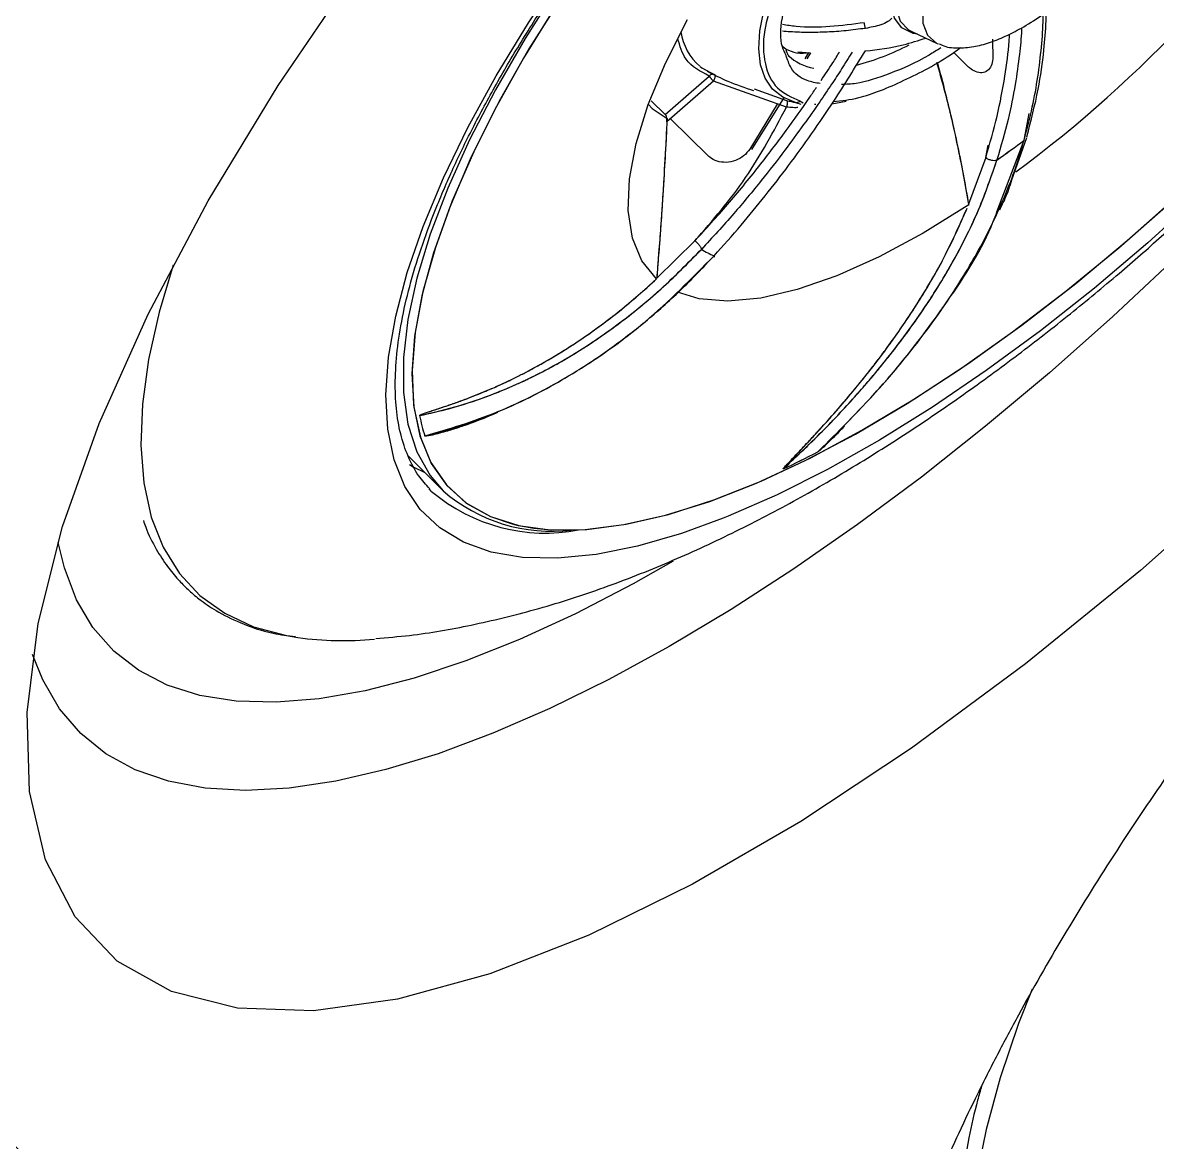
# Model space of a CAD drawing. Header units: inches. Extents: x 2 to 86, y -22 to 129.
# Drawn here: x 15.339 to 17.975, y 66.88 to 69.48 of the extents above; entities that cross this region are included whole.
import ezdxf

# ---------------------------------------------------------------- set-up
doc = ezdxf.new("R2010")
doc.units = ezdxf.units.IN
doc.header["$MEASUREMENT"] = 0
doc.layers.add('1', color=4, linetype='Continuous')
doc.layers.add('BDIM_CYAN', color=4, linetype='Continuous')

# ---------------------------------------------------------------- blocks, each defined once
blk = doc.blocks.new('2020 HS PILLOW')
at = {"layer": '1', "color": 2}
for points, knots in [([(5.8034, -0.0127), (5.5758, -0.0117), (5.1207, -0.0097), (4.4379, -0.0073), (3.7551, -0.0052), (3.0724, -0.0034), (2.3896, -0.0021), (1.7069, -0.001), (1.0241, -0.0003), (0.3414, 0), (-0.3414, 0), (-1.0241, -0.0003), (-1.7069, -0.001), (-2.3896, -0.0021), (-3.0724, -0.0034), (-3.7551, -0.0052), (-4.4379, -0.0073), (-5.1207, -0.0097), (-5.5758, -0.0117), (-5.8034, -0.0127)], [0, 0, 0, 0, 0.058824, 0.117648, 0.176472, 0.235295, 0.294119, 0.352942, 0.411765, 0.470588, 0.529412, 0.588235, 0.647058, 0.705881, 0.764705, 0.823528, 0.882352, 0.941176, 1, 1, 1, 1]), ([(5.8027, -0.0093), (4.0523, -0.005), (0.1838, 0.0045), (-3.6846, -0.0044), (-5.8027, -0.0093)], [0, 0, 0, 0, 0.452479, 1, 1, 1, 1]), ([(-5.1105, -0.9929), (-5.0125, -0.992), (-4.8162, -0.9901), (-4.5213, -0.9874), (-4.2256, -0.9849), (-3.929, -0.9826), (-3.6317, -0.9804), (-3.3335, -0.9784), (-3.0345, -0.9766), (-2.7347, -0.9749), (-2.4341, -0.9734), (-2.1327, -0.9721), (-1.8304, -0.9709), (-1.5274, -0.9699), (-1.2235, -0.9691), (-0.9188, -0.9685), (-0.6132, -0.968), (-0.3069, -0.9677), (0.0908, -0.9676), (0.5785, -0.9679), (1.1551, -0.9689), (1.7288, -0.9705), (2.2996, -0.9727), (2.8674, -0.9755), (3.4323, -0.979), (3.9943, -0.983), (4.5534, -0.9876), (4.9251, -0.9912), (5.1105, -0.9929)], [0, 0, 0, 0, 0.028776, 0.057631, 0.086566, 0.11558, 0.144673, 0.173846, 0.203098, 0.232429, 0.26184, 0.291331, 0.320902, 0.350552, 0.380282, 0.410091, 0.439981, 0.46995, 0.5, 0.556693, 0.613101, 0.669223, 0.725062, 0.780616, 0.835887, 0.890874, 0.945579, 1, 1, 1, 1])]:
    blk.add_open_spline(points, degree=3, knots=knots, dxfattribs=at)
blk = doc.blocks.new('2020 RHYTHM')
at = {"layer": 'BDIM_CYAN', "color": 3}
for p, q in [((15.0312, 68.4744), (15.0907, 68.4471)), ((15.2193, 68.4567), (15.2198, 68.4109)), ((14.767, 68.4277), (14.796, 68.4251)), ((14.7916, 68.4255), (14.783, 68.4114)), ((14.796, 68.4251), (14.7879, 68.4114)), ((15.0907, 68.4471), (15.0933, 68.446)), ((15.1616, 68.3937), (15.129, 68.426)), ((14.4589, 68.2819), (14.561, 68.3712)), ((14.5707, 68.3593), (14.4626, 68.2648)), ((14.7404, 68.2991), (14.5707, 68.3593)), ((14.7351, 68.3218), (14.6588, 68.2003)), ((14.6656, 68.3414), (14.7408, 68.3145)), ((14.4261, 68.3136), (14.4589, 68.2819)), ((14.7189, 68.306), (14.6555, 68.2016)), ((14.7615, 68.3097), (14.7741, 68.3056)), ((14.7717, 68.3136), (14.7794, 68.3092)), ((14.8054, 68.3061), (14.8088, 68.3057)), ((14.5583, 68.1861), (14.4711, 68.272)), ((15.2925, 68.2222), (15.3042, 68.284)), ((15.2294, 68.0556), (15.2925, 68.2222)), ((15.2638, 68.1298), (15.2989, 68.2285)), ((15.2033, 68.1818), (15.2092, 68.2107)), ((15.2033, 68.1818), (15.1634, 68.0733)), ((15.2033, 68.1818), (15.1634, 68.0733)), ((15.1634, 68.0733), (15.1637, 68.0718)), ((15.1634, 68.0733), (15.1637, 68.0718)), ((14.5275, 67.9884), (14.4389, 67.9016)), ((14.5275, 67.9884), (14.4389, 67.9016)), ((14.5724, 67.9539), (14.5721, 67.951)), ((13.8612, 67.4889), (13.9425, 67.4079)), ((13.8612, 67.4889), (13.9425, 67.4079)), ((13.9161, 67.4064), (13.91, 67.4127))]:
    blk.add_line(p, q, dxfattribs=at)
at = {"layer": 'BDIM_CYAN', "color": 3, "flags": 128}
for points in [[(15.8264, 67.4565), (15.5624, 67.2228), (15.2958, 67.006), (15.031, 66.8103), (14.7735, 66.6398), (14.5221, 66.4939), (14.2815, 66.3756), (14.0516, 66.2861), (13.8369, 66.2273), (13.6416, 66.2003), (13.4647, 66.2062), (13.3118, 66.2449), (13.1858, 66.3155), (13.0878, 66.4181), (13.0194, 66.5505), (12.9821, 66.7098), (12.9767, 66.8933), (13.0023, 67.0998), (13.0585, 67.3253), (13.1437, 67.5644), (13.2573, 67.818), (13.3972, 68.0816), (13.5599, 68.3493), (13.7454, 68.6224)], [(15.6439, 67.9486), (15.4984, 67.8126), (15.3511, 67.6821), (15.2026, 67.5577), (15.0538, 67.4399), (14.9051, 67.3294), (14.7575, 67.2266), (14.6116, 67.132), (14.468, 67.0462), (14.3275, 66.9694), (14.1908, 66.9022), (14.0584, 66.8447), (13.9311, 66.7973), (13.8094, 66.7602), (13.6938, 66.7335), (13.5851, 66.7175), (13.4836, 66.7121), (13.3899, 66.7174), (13.3044, 66.7334), (13.2274, 66.76), (13.1595, 66.797), (13.1009, 66.8443), (13.0518, 66.9018), (13.0126, 66.969), (12.9889, 67.028)], [(14.5935, 67.344), (14.4967, 67.3089), (14.3941, 67.2794), (14.2979, 67.2602), (14.2088, 67.2514), (14.1274, 67.2533), (14.0543, 67.2656), (13.99, 67.2885), (13.9349, 67.3216), (13.8895, 67.3647), (13.8541, 67.4176), (13.8289, 67.4799), (13.814, 67.5512), (13.8097, 67.6308), (13.8158, 67.7184), (13.8325, 67.8133), (13.8595, 67.9147), (13.8966, 68.0221), (13.9437, 68.1345), (14.0004, 68.2514), (14.0662, 68.3718), (14.1408, 68.4948), (14.2236, 68.6197)], [(14.2102, 68.5801), (14.133, 68.4586), (14.0642, 68.3394), (14.0043, 68.2233), (13.9536, 68.1111), (13.9127, 68.0036), (13.8817, 67.9017), (13.8609, 67.8059), (13.8505, 67.7171), (13.8505, 67.6359), (13.8609, 67.5628), (13.8816, 67.4984), (13.9126, 67.4432), (13.9425, 67.4078)], [(14.1032, 67.3308), (14.1174, 67.3274), (14.1911, 67.3173), (14.273, 67.3179), (14.3626, 67.3292), (14.4592, 67.351), (14.562, 67.3832), (14.6704, 67.4257), (14.7835, 67.4779), (14.9004, 67.5397), (15.0204, 67.6104), (15.1425, 67.6897), (15.2658, 67.7769), (15.3895, 67.8713), (15.5125, 67.9723), (15.634, 68.079), (15.7531, 68.1909), (15.8688, 68.3069), (15.9805, 68.4262), (16.0871, 68.548)], [(14.4763, 68.9052), (14.3786, 68.7815), (14.2878, 68.6575), (14.2045, 68.5343), (14.1294, 68.4127), (14.063, 68.2937), (14.0058, 68.1781), (13.9583, 68.0668), (13.9207, 67.9607), (13.8935, 67.8604), (13.8766, 67.7667), (13.8704, 67.6804), (13.8748, 67.6021), (13.8898, 67.5323), (13.9153, 67.4716), (13.9512, 67.4204), (13.997, 67.3791), (14.0526, 67.348), (14.1032, 67.3308)], [(14.3876, 68.8261), (14.2953, 68.7029), (14.2102, 68.5801), (14.133, 68.4586), (14.0642, 68.3394), (14.0043, 68.2233), (13.9536, 68.1111), (13.9127, 68.0036), (13.8817, 67.9017), (13.8609, 67.8059), (13.8505, 67.7171), (13.8505, 67.6359), (13.8609, 67.5628), (13.8816, 67.4985), (13.9126, 67.4432), (13.9425, 67.4079)], [(14.3994, 68.8085), (14.3058, 68.6828), (14.2198, 68.5577), (14.142, 68.434), (14.0732, 68.3129), (14.0137, 68.1951), (13.9641, 68.0816), (13.9247, 67.9732), (13.8959, 67.8708), (13.8778, 67.7752), (13.8705, 67.687), (13.8742, 67.607), (13.8888, 67.5357), (13.9142, 67.4737), (13.9502, 67.4215), (13.9965, 67.3795), (14.0528, 67.3479), (14.1187, 67.3271), (14.1538, 67.3209)], [(15.0444, 68.4684), (15.0346, 68.4702), (15.008, 68.4831), (14.991, 68.5058), (14.9842, 68.5377), (14.9878, 68.5777), (15.0017, 68.6244), (15.0254, 68.6762), (15.0581, 68.7313), (15.0988, 68.7879)], [(15.1053, 68.7798), (15.0646, 68.7225), (15.0322, 68.6669), (15.0093, 68.6149), (14.9968, 68.5686), (14.9951, 68.5295), (15.0042, 68.499), (15.0239, 68.4783), (15.0312, 68.4744)], [(15.1606, 68.735), (15.1211, 68.6793), (15.0901, 68.6254), (15.0686, 68.5753), (15.0576, 68.5309), (15.0574, 68.494), (15.0681, 68.466), (15.0892, 68.4479), (15.0907, 68.4471)], [(14.1538, 67.3209), (14.1936, 67.3172), (14.2769, 67.3182), (14.3681, 67.3302), (14.4665, 67.353), (14.5713, 67.3865), (14.6816, 67.4305), (14.7967, 67.4846), (14.9157, 67.5483), (15.0377, 67.6213), (15.1618, 67.7028), (15.2869, 67.7925), (15.4122, 67.8894), (15.5367, 67.993), (15.6595, 68.1024), (15.7796, 68.2168), (15.896, 68.3352), (16.008, 68.4569), (16.1147, 68.5809), (16.2152, 68.7063)], [(16.2573, 68.7018), (16.1567, 68.5762), (16.0501, 68.4518), (15.9384, 68.3296), (15.8222, 68.2104), (15.7025, 68.0949), (15.58, 67.9841), (15.4556, 67.8788), (15.3301, 67.7795), (15.2046, 67.6871), (15.0797, 67.6022), (14.9565, 67.5254), (14.8358, 67.4572), (14.7184, 67.3982), (14.6051, 67.3486), (14.5935, 67.344)], [(14.7615, 68.3097), (14.7317, 68.3221), (14.708, 68.341), (14.6907, 68.3661), (14.6799, 68.3973), (14.6758, 68.4341), (14.6785, 68.476), (14.6878, 68.5225), (14.6924, 68.539)], [(14.4388, 67.9002), (14.4045, 67.9419), (14.3823, 67.995), (14.3727, 68.0588), (14.3757, 68.1324), (14.3913, 68.2147), (14.4193, 68.3047), (14.4593, 68.4012), (14.5107, 68.5027)], [(14.4388, 67.9002), (14.4045, 67.9419), (14.3823, 67.995), (14.3727, 68.0588), (14.3757, 68.1324), (14.3913, 68.2147), (14.4193, 68.3047), (14.4593, 68.4012), (14.5107, 68.5027)], [(14.5395, 68.3937), (14.5439, 68.3903), (14.574, 68.3741)], [(14.4195, 68.3052), (14.4286, 68.2959), (14.463, 68.2725)], [(14.8791, 68.3122), (14.8542, 68.3074), (14.8457, 68.3062)], [(15.1637, 68.0718), (15.0579, 68.0061), (14.9553, 67.951), (14.8574, 67.9071), (14.7654, 67.8751), (14.6807, 67.8555), (14.6045, 67.8484), (14.5376, 67.854), (14.4873, 67.8695)], [(15.1637, 68.0718), (15.0579, 68.0061), (14.9553, 67.951), (14.8574, 67.9071), (14.7654, 67.8751), (14.6807, 67.8555), (14.6045, 67.8484), (14.5376, 67.854), (14.4873, 67.8695)], [(13.3158, 67.9319), (13.2832, 67.8226), (13.2586, 67.7125), (13.2443, 67.6094), (13.2406, 67.5138), (13.2474, 67.4261), (13.2646, 67.3469), (13.2922, 67.2767), (13.33, 67.2158), (13.3779, 67.1646), (13.4354, 67.1233), (13.5024, 67.0922), (13.5785, 67.0715), (13.6054, 67.0669)], [(13.8647, 67.4687), (13.8728, 67.4639), (13.9001, 67.4501)], [(14.4773, 67.2443), (14.3841, 67.1917), (14.2502, 67.1223), (14.1203, 67.0625), (13.9952, 67.0126), (13.8755, 66.9729), (13.7617, 66.9436), (13.6545, 66.9249), (13.5545, 66.9168), (13.4621, 66.9194), (13.3777, 66.9327), (13.3019, 66.9566), (13.2351, 66.991), (13.1774, 67.0357), (13.1293, 67.0904), (13.0911, 67.155), (13.0628, 67.229), (13.0487, 67.2877)], [(15.311, 66.2501), (15.2797, 66.1704), (15.2368, 66.0448), (15.2039, 65.9247), (15.1814, 65.8106), (15.1694, 65.7034), (15.1678, 65.6036), (15.1768, 65.5116), (15.1962, 65.4282), (15.2259, 65.3536), (15.2659, 65.2884), (15.3158, 65.2329), (15.3754, 65.1874), (15.4444, 65.1522), (15.4837, 65.138)]]:
    blk.add_lwpolyline(points, dxfattribs=at)
at = {"layer": 'BDIM_CYAN', "color": 3}
for centre, radius, start, end in [((13.4571, 70.5959), 3.0476, 306.5735, 327.1623), ((14.6231, 68.4922), 0.1292, 188.1551, 229.655), ((14.7388, 69.0036), 0.629, 285.1019, 297.1372), ((14.8207, 68.4976), 0.1093, 225.8681, 261.0941), ((14.7634, 68.3203), 0.0107, 259.7133, 321.0924), ((13.8597, 70.1211), 2.3788, 305.1531, 307.0371), ((13.8596, 70.1213), 2.379, 305.1532, 307.037), ((14.637, 68.1204), 0.1786, 238.2007, 248.7928), ((14.2752, 67.6555), 0.3938, 190.6595, 197.7696), ((14.2752, 67.6555), 0.3938, 190.6602, 197.7696), ((13.7346, 69.6095), 2.371, 294.9092, 297.058), ((13.7346, 69.6094), 2.3709, 294.9089, 297.0568), ((14.1799, 67.7175), 0.4079, 229.7063, 280.9546), ((14.1953, 67.7002), 0.3865, 229.1512, 276.7806), ((14.1953, 67.7002), 0.3865, 229.1574, 276.78), ((13.7098, 67.8526), 0.7926, 262.4336, 275.2952)]:
    blk.add_arc(centre, radius, start, end, dxfattribs=at)
for points, knots in [([(13.9116, 67.4128), (13.9028, 67.4222), (13.8828, 67.4439), (13.8606, 67.4866), (13.843, 67.5387), (13.8331, 67.5973), (13.8304, 67.6621), (13.835, 67.7331), (13.8471, 67.81), (13.8668, 67.8925), (13.894, 67.9802), (13.9288, 68.0725), (13.9709, 68.1689), (14.0202, 68.2688), (14.0764, 68.3714), (14.1391, 68.4762), (14.2078, 68.5822), (14.2818, 68.6885), (14.3602, 68.7938), (14.4409, 68.8961), (14.52, 68.9908), (14.5914, 69.0724), (14.6587, 69.1461), (14.7214, 69.2126), (14.7652, 69.2569), (14.7853, 69.2774)], [0, 0, 0, 0, 0.038561, 0.088015, 0.13573, 0.18242, 0.228652, 0.27476, 0.320894, 0.367138, 0.413526, 0.460053, 0.506696, 0.553417, 0.600171, 0.646896, 0.693507, 0.73987, 0.785742, 0.830603, 0.873031, 0.909914, 0.938635, 0.971778, 1, 1, 1, 1]), ([(19.6998, 67.8234), (19.753, 67.9322), (19.7962, 68.0363), (19.8627, 68.2358), (19.8861, 68.3312), (19.9024, 68.4449), (19.9051, 68.4674), (19.9089, 68.5115), (19.9102, 68.5331), (19.912, 68.5966), (19.9106, 68.6373), (19.8988, 68.7542), (19.8807, 68.8254), (19.8453, 68.9059), (19.8376, 68.9215), (19.821, 68.9519), (19.812, 68.9667), (19.7834, 69.0092), (19.7621, 69.0355), (19.6916, 69.1079), (19.6358, 69.148), (19.5555, 69.1876), (19.5389, 69.195), (19.5047, 69.2087), (19.487, 69.2151), (19.4327, 69.2324), (19.3948, 69.2417), (19.2763, 69.2628), (19.1909, 69.2681), (19.0536, 69.2626), (19.0063, 69.2586), (18.933, 69.2492), (18.9081, 69.2454), (18.8579, 69.2369), (18.8326, 69.2321), (18.7047, 69.2052), (18.5986, 69.1752), (18.3792, 69.0981), (18.2659, 69.0512), (18.0317, 68.9397), (17.9135, 68.8764), (17.6753, 68.7356), (17.5552, 68.6581), (17.4037, 68.552), (17.3734, 68.5303), (17.3126, 68.4861), (17.282, 68.4634), (17.1908, 68.3946), (17.1305, 68.3474), (16.9509, 68.202), (16.833, 68.1), (16.6588, 67.9396), (16.6011, 67.8848), (16.5154, 67.8008), (16.4869, 67.7725), (16.4302, 67.7152), (16.402, 67.6863), (16.263, 67.5414), (16.1563, 67.4232), (15.9517, 67.1824), (15.8539, 67.0598), (15.7374, 66.9037), (15.7143, 66.8723), (15.6691, 66.8096), (15.647, 66.7784), (15.5818, 66.6847), (15.54, 66.6224), (15.4197, 66.4362), (15.3461, 66.3128), (15.2625, 66.1595), (15.2462, 66.1289), (15.2145, 66.0678), (15.199, 66.0372), (15.1541, 65.946), (15.1262, 65.8861), (15.0488, 65.7093), (15.0053, 65.5951), (14.9521, 65.4294), (14.9365, 65.3751), (14.916, 65.2951), (14.9097, 65.2686), (14.8982, 65.2163), (14.8929, 65.1904), (14.8695, 65.0632), (14.8596, 64.968), (14.8569, 64.7905), (14.8641, 64.7083), (14.8842, 64.6142), (14.8888, 64.5957), (14.899, 64.5601), (14.9046, 64.5428), (14.9231, 64.4926), (14.9374, 64.4614), (14.9866, 64.3745), (15.0275, 64.3254), (15.0889, 64.2755), (15.1017, 64.2661), (15.1283, 64.2485), (15.1422, 64.2402), (15.1851, 64.2175), (15.2155, 64.2049), (15.3116, 64.1748), (15.3823, 64.1649), (15.4983, 64.1652), (15.5387, 64.1679), (15.6017, 64.1757), (15.6232, 64.1789), (15.6667, 64.1867), (15.6888, 64.1912), (15.8003, 64.2166), (15.894, 64.2466), (16.0902, 64.3248), (16.1927, 64.3729), (16.2999, 64.4301)], [0, 0, 0, 0, 0.03125, 0.03125, 0.0625, 0.0625, 0.070313, 0.070313, 0.078125, 0.078125, 0.09375, 0.09375, 0.125, 0.125, 0.132813, 0.132813, 0.140625, 0.140625, 0.15625, 0.15625, 0.1875, 0.1875, 0.195313, 0.195313, 0.203125, 0.203125, 0.21875, 0.21875, 0.25, 0.25, 0.265625, 0.265625, 0.273438, 0.273438, 0.28125, 0.28125, 0.3125, 0.3125, 0.34375, 0.34375, 0.375, 0.375, 0.40625, 0.40625, 0.414063, 0.414063, 0.421875, 0.421875, 0.4375, 0.4375, 0.46875, 0.46875, 0.484375, 0.484375, 0.492188, 0.492188, 0.5, 0.5, 0.53125, 0.53125, 0.5625, 0.5625, 0.570313, 0.570313, 0.578125, 0.578125, 0.59375, 0.59375, 0.625, 0.625, 0.632813, 0.632813, 0.640625, 0.640625, 0.65625, 0.65625, 0.6875, 0.6875, 0.703125, 0.703125, 0.710938, 0.710938, 0.71875, 0.71875, 0.75, 0.75, 0.78125, 0.78125, 0.789063, 0.789063, 0.796875, 0.796875, 0.8125, 0.8125, 0.84375, 0.84375, 0.851563, 0.851563, 0.859375, 0.859375, 0.875, 0.875, 0.90625, 0.90625, 0.921875, 0.921875, 0.929688, 0.929688, 0.9375, 0.9375, 0.96875, 0.96875, 1, 1, 1, 1]), ([(15.0954, 68.4463), (15.0976, 68.445), (15.1103, 68.4378), (15.1378, 68.4358), (15.174, 68.438), (15.2112, 68.4479), (15.2482, 68.4625), (15.2881, 68.483), (15.3276, 68.5076), (15.3639, 68.534), (15.3959, 68.5597), (15.425, 68.5854), (15.4441, 68.6041), (15.4527, 68.6125)], [0, 0, 0, 0, 0.023646, 0.133975, 0.249395, 0.355261, 0.458321, 0.558526, 0.677021, 0.767417, 0.841564, 0.92834, 1, 1, 1, 1]), ([(14.7394, 68.4189), (14.7362, 68.4253), (14.7254, 68.4478), (14.7264, 68.4981), (14.7404, 68.5471), (14.7465, 68.5683)], [0, 0, 0, 0, 0.187016, 0.64779, 1, 1, 1, 1]), ([(14.7079, 68.5466), (14.7008, 68.5232), (14.6837, 68.4664), (14.6876, 68.3967), (14.7139, 68.3387), (14.7526, 68.3219), (14.7717, 68.3136)], [0, 0, 0, 0, 0.1908223, 0.4627992, 0.7347761, 1, 1, 1, 1]), ([(14.9851, 68.5058), (14.984, 68.5044), (14.9819, 68.5016), (14.974, 68.4958), (14.9555, 68.4875), (14.936, 68.4841), (14.9237, 68.4819)], [0, 0, 0, 0, 0.123611, 0.24939, 0.525922, 1, 1, 1, 1]), ([(15.2925, 68.2222), (15.2992, 68.2481), (15.3121, 68.2977), (15.325, 68.3697), (15.3331, 68.4383), (15.3368, 68.4866), (15.3366, 68.5116), (15.3366, 68.5147)], [0, 0, 0, 0, 0.255623, 0.491581, 0.729151, 0.966269, 1, 1, 1, 1]), ([(15.2989, 68.2297), (15.3084, 68.2669), (15.326, 68.3356), (15.3383, 68.4247), (15.3433, 68.4841), (15.3439, 68.5131), (15.344, 68.5201)], [0, 0, 0, 0, 0.372046, 0.68624, 0.924389, 1, 1, 1, 1]), ([(14.9212, 68.495), (14.8679, 68.4881), (14.8037, 68.4797), (14.7414, 68.489), (14.7308, 68.4905)], [0, 0, 0, 0, 0.830593, 1, 1, 1, 1]), ([(14.9237, 68.4819), (14.9087, 68.48), (14.8791, 68.476), (14.8349, 68.473), (14.7917, 68.4722), (14.757, 68.473), (14.7369, 68.4747), (14.7308, 68.4752)], [0, 0, 0, 0, 0.23311, 0.461459, 0.685111, 0.904152, 1, 1, 1, 1]), ([(14.9237, 68.4819), (14.9235, 68.4825), (14.9231, 68.4837), (14.9225, 68.487), (14.9218, 68.491), (14.9214, 68.4937), (14.9212, 68.495)], [0, 0, 0, 0, 0.242181, 0.499995, 0.757809, 1, 1, 1, 1]), ([(15.2868, 68.483), (15.2867, 68.4813), (15.2858, 68.4611), (15.2814, 68.4174), (15.2719, 68.3485), (15.2556, 68.2669), (15.2384, 68.2078), (15.2293, 68.1762)], [0, 0, 0, 0, 0.017489, 0.206927, 0.438706, 0.700211, 1, 1, 1, 1]), ([(14.561, 68.3712), (14.5404, 68.3818), (14.5047, 68.4), (14.4929, 68.4412), (14.4879, 68.4586)], [0, 0, 0, 0, 0.5780203, 1, 1, 1, 1]), ([(14.9233, 68.4294), (14.953, 68.433), (15.0009, 68.4389), (15.0468, 68.4537), (15.0642, 68.4593)], [0, 0, 0, 0, 0.620073, 1, 1, 1, 1]), ([(15.2033, 68.1818), (15.2126, 68.214), (15.2311, 68.2779), (15.2478, 68.3678), (15.2566, 68.4311), (15.2583, 68.4631), (15.2586, 68.4685)], [0, 0, 0, 0, 0.327468, 0.650155, 0.940943, 1, 1, 1, 1]), ([(14.8932, 68.4267), (14.885, 68.4137), (14.8692, 68.3886), (14.8439, 68.3502), (14.8147, 68.3069), (14.7786, 68.2556), (14.7335, 68.1943), (14.6796, 68.125), (14.6152, 68.0472), (14.5681, 67.996), (14.5429, 67.9686)], [0, 0, 0, 0, 0.078228, 0.150475, 0.233925, 0.344714, 0.47106, 0.625645, 0.800056, 1, 1, 1, 1]), ([(14.5724, 67.9539), (14.5934, 67.9773), (14.6336, 68.0223), (14.6912, 68.0926), (14.7459, 68.1635), (14.7989, 68.2368), (14.8593, 68.3252), (14.8995, 68.3906), (14.9236, 68.4299)], [0, 0, 0, 0, 0.163823, 0.315043, 0.464564, 0.617773, 0.770203, 1, 1, 1, 1]), ([(14.7309, 68.4407), (14.7322, 68.4396), (14.7452, 68.4281), (14.7648, 68.4228), (14.7869, 68.4248), (14.7869, 68.4248)], [0, 0, 0, 0, 0.098811, 0.999151, 1, 1, 1, 1]), ([(14.7464, 68.4173), (14.7463, 68.4175), (14.7459, 68.418), (14.7417, 68.4242), (14.7399, 68.4306), (14.7396, 68.4316)], [0, 0, 0, 0, 0.303273, 0.889309, 1, 1, 1, 1]), ([(14.8207, 68.3611), (14.83, 68.3747), (14.8447, 68.3964), (14.8586, 68.4188), (14.8638, 68.4272)], [0, 0, 0, 0, 0.625424, 1, 1, 1, 1]), ([(14.8496, 68.312), (14.8685, 68.314), (14.9163, 68.319), (15.0121, 68.359), (15.094, 68.4007), (15.1394, 68.4334), (15.1447, 68.4372)], [0, 0, 0, 0, 0.235818, 0.594261, 0.952703, 1, 1, 1, 1]), ([(15.099, 68.4367), (15.0899, 68.431), (15.0481, 68.4046), (14.9808, 68.376), (14.912, 68.3531), (14.8793, 68.3518), (14.8684, 68.3514)], [0, 0, 0, 0, 0.102341, 0.469394, 0.821795, 1, 1, 1, 1]), ([(14.8188, 68.3536), (14.8084, 68.3554), (14.7796, 68.3605), (14.7518, 68.3822), (14.7428, 68.4088), (14.7394, 68.4189)], [0, 0, 0, 0, 0.2591094, 0.7193315, 1, 1, 1, 1]), ([(15.0892, 68.4037), (15.1006, 68.3624), (15.1305, 68.2541), (15.1508, 68.1424), (15.1634, 68.0733)], [0, 0, 0, 0, 0.38172, 1, 1, 1, 1]), ([(15.0906, 68.4035), (15.097, 68.3797), (15.1088, 68.3352), (15.1249, 68.2674), (15.1393, 68.2017), (15.1523, 68.1364), (15.1598, 68.0939), (15.1634, 68.0733)], [0, 0, 0, 0, 0.220117, 0.410226, 0.61933, 0.81595, 1, 1, 1, 1]), ([(15.2198, 68.4109), (15.2189, 68.4052), (15.2171, 68.3938), (15.2078, 68.3827), (15.195, 68.3778), (15.1801, 68.3802), (15.1687, 68.3871), (15.1629, 68.3925), (15.1616, 68.3937)], [0, 0, 0, 0, 0.194941, 0.389849, 0.584536, 0.771915, 0.948108, 1, 1, 1, 1]), ([(14.5558, 68.3825), (14.5719, 68.3744), (14.6068, 68.3567), (14.6439, 68.3441), (14.6641, 68.3373)], [0, 0, 0, 0, 0.458678, 1, 1, 1, 1]), ([(14.5707, 68.3593), (14.5712, 68.3601), (14.5721, 68.3616), (14.5733, 68.3641), (14.5742, 68.3666), (14.5748, 68.3688), (14.5752, 68.3708), (14.5751, 68.3724), (14.5748, 68.3736), (14.5743, 68.3739), (14.574, 68.3741)], [0, 0, 0, 0, 0.1255805, 0.2500173, 0.370209, 0.5000307, 0.6157417, 0.7500372, 0.8526498, 1, 1, 1, 1]), ([(14.561, 68.3712), (14.5611, 68.3709), (14.5615, 68.3703), (14.5623, 68.3691), (14.5634, 68.3676), (14.5642, 68.3665), (14.5647, 68.366)], [0, 0, 0, 0, 0.2500005, 0.5000006, 0.7500004, 1, 1, 1, 1]), ([(14.5647, 68.366), (14.5647, 68.366), (14.5647, 68.366), (14.5647, 68.3659), (14.5648, 68.3659), (14.5649, 68.3658), (14.5651, 68.3655), (14.5655, 68.365), (14.5663, 68.364), (14.5681, 68.362), (14.5697, 68.3604), (14.5707, 68.3593)], [0, 0, 0, 0, 0.0017514, 0.004865, 0.0151791, 0.0305169, 0.0612942, 0.1232246, 0.2483306, 0.5013123, 1, 1, 1, 1]), ([(14.5275, 67.9884), (14.553, 68.0162), (14.6036, 68.0715), (14.6743, 68.1577), (14.7378, 68.2415), (14.7823, 68.3033), (14.8051, 68.3376), (14.8102, 68.3454)], [0, 0, 0, 0, 0.2559409, 0.5081451, 0.7354186, 0.9402796, 1, 1, 1, 1]), ([(14.5275, 67.9884), (14.5686, 68.0357), (14.6501, 68.1295), (14.7105, 68.2429), (14.7404, 68.2991)], [0, 0, 0, 0, 0.503992, 1, 1, 1, 1]), ([(14.7408, 68.3145), (14.741, 68.3144), (14.7415, 68.3141), (14.742, 68.3128), (14.7422, 68.3112), (14.7422, 68.3093), (14.7421, 68.307), (14.7417, 68.3045), (14.7412, 68.3018), (14.7407, 68.3), (14.7404, 68.2991)], [0, 0, 0, 0, 0.131136, 0.260274, 0.38408, 0.500001, 0.615922, 0.739727, 0.868865, 1, 1, 1, 1]), ([(14.7665, 68.2979), (14.7651, 68.2978), (14.7622, 68.2975), (14.7556, 68.2977), (14.748, 68.2982), (14.7429, 68.2988), (14.7404, 68.2991)], [0, 0, 0, 0, 0.2524801, 0.505057, 0.7548782, 1, 1, 1, 1]), ([(14.7408, 68.3145), (14.7446, 68.3136), (14.7516, 68.312), (14.7584, 68.3105), (14.7615, 68.3097)], [0, 0, 0, 0, 0.539867, 1, 1, 1, 1]), ([(14.463, 68.2725), (14.4597, 68.209), (14.453, 68.0817), (14.4436, 67.9617), (14.4389, 67.9016)], [0, 0, 0, 0, 0.498712, 1, 1, 1, 1]), ([(14.4626, 68.2648), (14.4627, 68.2666), (14.4627, 68.2693), (14.4624, 68.273), (14.4619, 68.2755), (14.4614, 68.2778), (14.4606, 68.2798), (14.4598, 68.2812), (14.4592, 68.2816), (14.4589, 68.2819)], [0, 0, 0, 0, 0.275736, 0.405926, 0.527575, 0.647955, 0.763389, 0.879353, 1, 1, 1, 1]), ([(14.4626, 68.2648), (14.4617, 68.2472), (14.4595, 68.2027), (14.4559, 68.1393), (14.4517, 68.0729), (14.4476, 68.0137), (14.4433, 67.9559), (14.4404, 67.9193), (14.4389, 67.9016)], [0, 0, 0, 0, 0.140197, 0.356033, 0.512976, 0.68565, 0.848015, 1, 1, 1, 1]), ([(13.7862, 67.065), (13.8125, 67.0671), (13.8874, 67.073), (14.0107, 67.0952), (14.158, 67.1307), (14.3078, 67.1785), (14.4573, 67.2366), (14.6041, 67.3032), (14.7467, 67.3768), (14.8852, 67.4563), (15.02, 67.5409), (15.1508, 67.63), (15.2773, 67.7225), (15.3978, 67.8166), (15.509, 67.9086), (15.6038, 67.9914), (15.6882, 68.0684), (15.7665, 68.1422), (15.8195, 68.1948), (15.8458, 68.221)], [0, 0, 0, 0, 0.035275, 0.100367, 0.168835, 0.239824, 0.311595, 0.381964, 0.450595, 0.517533, 0.582911, 0.646814, 0.709173, 0.76955, 0.826406, 0.876856, 0.914708, 0.957555, 1, 1, 1, 1]), ([(14.8131, 67.4981), (14.86, 67.5447), (14.9421, 67.6263), (15.0465, 67.7521), (15.1168, 67.85), (15.1662, 67.9299), (15.199, 67.9886), (15.2258, 68.0425), (15.2482, 68.0933), (15.2705, 68.1496), (15.2829, 68.1908), (15.2904, 68.2157)], [0, 0, 0, 0, 0.212392, 0.37186, 0.53786, 0.618543, 0.697505, 0.77483, 0.835235, 0.900662, 1, 1, 1, 1]), ([(14.6555, 68.2016), (14.6509, 68.1959), (14.6419, 68.1846), (14.622, 68.1739), (14.6002, 68.1695), (14.5792, 68.1724), (14.5656, 68.1795), (14.5597, 68.1849), (14.5583, 68.1861)], [0, 0, 0, 0, 0.194941, 0.389849, 0.584536, 0.771915, 0.948108, 1, 1, 1, 1]), ([(14.7332, 67.4591), (14.7659, 67.4899), (14.8248, 67.5454), (14.8847, 67.6098), (14.918, 67.6476), (14.9321, 67.6639), (14.9449, 67.679), (14.9563, 67.6928), (14.9665, 67.7053), (15.0028, 67.7504), (15.0613, 67.8298), (15.132, 67.9453), (15.1896, 68.061), (15.2162, 68.138), (15.2293, 68.1762)], [0, 0, 0, 0, 0.1436888, 0.258956, 0.2844481, 0.3079871, 0.3295727, 0.3492047, 0.3668825, 0.3826057, 0.540573, 0.6961391, 0.8492892, 1, 1, 1, 1]), ([(14.7332, 67.4591), (14.7577, 67.4821), (14.8122, 67.5331), (14.8855, 67.6099), (14.9543, 67.6891), (15.0116, 67.762), (15.0672, 67.8405), (15.1186, 67.923), (15.1637, 68.0084), (15.2013, 68.0927), (15.2197, 68.1474), (15.2293, 68.1762)], [0, 0, 0, 0, 0.107487, 0.23857, 0.342527, 0.450053, 0.545408, 0.666282, 0.78411, 0.886489, 1, 1, 1, 1]), ([(15.2033, 68.1818), (15.2052, 68.1806), (15.209, 68.1781), (15.2163, 68.1758), (15.2236, 68.175), (15.2275, 68.1758), (15.2293, 68.1762)], [0, 0, 0, 0, 0.240996, 0.5, 0.759004, 1, 1, 1, 1]), ([(15.2033, 68.1818), (15.2052, 68.1806), (15.209, 68.1781), (15.2163, 68.1758), (15.2236, 68.175), (15.2275, 68.1758), (15.2293, 68.1762)], [0, 0, 0, 0, 0.240961, 0.499951, 0.758968, 1, 1, 1, 1]), ([(15.2357, 68.0608), (15.2403, 68.0696), (15.2521, 68.0925), (15.2594, 68.1156), (15.2638, 68.1298)], [0, 0, 0, 0, 0.38694, 1, 1, 1, 1]), ([(14.7332, 67.4591), (14.7331, 67.4591), (14.733, 67.459), (14.7329, 67.459), (14.7329, 67.4591), (14.7329, 67.4591), (14.7329, 67.4592), (14.7331, 67.4596), (14.7336, 67.4603), (14.7365, 67.4638), (14.7425, 67.4701), (14.7518, 67.4801), (14.7633, 67.4921), (14.7814, 67.5111), (14.8076, 67.5391), (14.8432, 67.5783), (14.8728, 67.6125), (14.8954, 67.6394), (14.9099, 67.657), (14.9272, 67.6786), (14.9462, 67.7029), (14.9645, 67.7271), (14.9797, 67.7477), (15.0127, 67.7938), (15.0602, 67.8659), (15.1171, 67.9661), (15.1461, 68.0321), (15.1603, 68.0645)], [0, 0, 0, 0, 0.000405, 0.000583, 0.000758, 0.000942, 0.001144, 0.00163, 0.003031, 0.005088, 0.020276, 0.036942, 0.058426, 0.0847, 0.138326, 0.206808, 0.289745, 0.314276, 0.344083, 0.379105, 0.422971, 0.465362, 0.499266, 0.524791, 0.691123, 0.84784, 1, 1, 1, 1]), ([(14.7332, 67.4591), (14.7331, 67.4591), (14.733, 67.459), (14.7329, 67.459), (14.7329, 67.4591), (14.7329, 67.4591), (14.7329, 67.4592), (14.7331, 67.4596), (14.7336, 67.4603), (14.7366, 67.464), (14.7428, 67.4706), (14.7526, 67.4809), (14.7646, 67.4934), (14.7792, 67.5088), (14.7964, 67.5271), (14.8188, 67.5514), (14.8487, 67.5846), (14.8856, 67.6273), (14.9291, 67.6804), (14.9799, 67.7468), (15.0391, 67.8325), (15.1037, 67.9388), (15.1389, 68.0174), (15.1578, 68.0595)], [0, 0, 0, 0, 0.000424, 0.000611, 0.000795, 0.000987, 0.001199, 0.001709, 0.003182, 0.005344, 0.021311, 0.038582, 0.061153, 0.089, 0.121304, 0.159158, 0.217886, 0.295775, 0.380447, 0.488766, 0.628897, 0.801098, 1, 1, 1, 1]), ([(14.8131, 67.498), (14.8687, 67.5536), (14.9798, 67.6646), (15.1154, 67.8455), (15.2006, 67.9775), (15.2266, 68.0481), (15.2294, 68.0556)], [0, 0, 0, 0, 0.320808, 0.641362, 0.961782, 1, 1, 1, 1]), ([(14.5275, 67.9884), (14.5293, 67.9869), (14.5331, 67.9839), (14.5381, 67.9784), (14.5418, 67.9728), (14.5426, 67.97), (14.5429, 67.9686)], [0, 0, 0, 0, 0.240996, 0.5, 0.759004, 1, 1, 1, 1]), ([(14.5275, 67.9884), (14.5293, 67.9869), (14.5331, 67.9839), (14.5381, 67.9784), (14.5418, 67.9728), (14.5426, 67.97), (14.5429, 67.9686)], [0, 0, 0, 0, 0.240961, 0.499951, 0.758968, 1, 1, 1, 1]), ([(13.8882, 67.5827), (13.9193, 67.5897), (13.9752, 67.6025), (14.038, 67.6243), (14.0744, 67.6387), (14.0901, 67.6452), (14.1045, 67.6514), (14.1176, 67.6572), (14.1294, 67.6627), (14.1721, 67.6829), (14.2458, 67.7228), (14.3494, 67.793), (14.4494, 67.8741), (14.5119, 67.9373), (14.5429, 67.9686)], [0, 0, 0, 0, 0.143681, 0.258947, 0.284439, 0.307979, 0.329566, 0.3492, 0.36688, 0.382606, 0.540573, 0.696139, 0.849289, 1, 1, 1, 1]), ([(13.8882, 67.5827), (13.9114, 67.5878), (13.9629, 67.5992), (14.0382, 67.6238), (14.1142, 67.6547), (14.1827, 67.6883), (14.2551, 67.7297), (14.3293, 67.7791), (14.4039, 67.8369), (14.4754, 67.8995), (14.5197, 67.9448), (14.5429, 67.9686)], [0, 0, 0, 0, 0.107422, 0.238426, 0.342334, 0.449837, 0.545161, 0.666071, 0.783925, 0.886394, 1, 1, 1, 1]), ([(13.9002, 67.5353), (13.9567, 67.5519), (14.0697, 67.5851), (14.2425, 67.6746), (14.4142, 67.7939), (14.5197, 67.9006), (14.5724, 67.9539)], [0, 0, 0, 0, 0.250185, 0.500172, 0.750054, 1, 1, 1, 1]), ([(13.9002, 67.5353), (13.9222, 67.5412), (13.9649, 67.5526), (14.0353, 67.5769), (14.105, 67.6059), (14.1762, 67.6411), (14.2494, 67.6827), (14.3289, 67.7351), (14.4131, 67.8001), (14.4945, 67.8719), (14.5465, 67.9266), (14.5724, 67.9539)], [0, 0, 0, 0, 0.0979613, 0.1899246, 0.309839, 0.4021272, 0.5001035, 0.6285908, 0.7500105, 0.8749863, 1, 1, 1, 1]), ([(14.5724, 67.9539), (14.5726, 67.9528), (14.5727, 67.9513), (14.5719, 67.9507), (14.5717, 67.9506)], [0, 0, 0, 0, 0.799218, 1, 1, 1, 1]), ([(13.8882, 67.5827), (13.8882, 67.5827), (13.8882, 67.5828), (13.8882, 67.5828), (13.8883, 67.583), (13.8884, 67.5831), (13.8885, 67.5832), (13.8887, 67.5834), (13.8892, 67.5837), (13.8902, 67.5843), (13.8946, 67.5863), (13.9017, 67.5887), (13.9123, 67.5923), (13.9242, 67.5962), (13.9404, 67.6015), (13.9612, 67.6086), (13.9874, 67.6179), (14.0175, 67.6294), (14.0491, 67.6423), (14.0832, 67.6575), (14.1209, 67.6757), (14.1697, 67.7014), (14.2316, 67.7379), (14.3023, 67.7861), (14.3733, 67.8411), (14.4176, 67.881), (14.4388, 67.9002)], [0, 0, 0, 0, 0.000231, 0.000437, 0.000628, 0.000819, 0.001023, 0.001252, 0.001812, 0.00345, 0.005859, 0.023596, 0.040537, 0.061853, 0.087513, 0.12771, 0.17519, 0.229807, 0.291388, 0.346437, 0.414944, 0.495682, 0.609911, 0.750097, 0.879926, 1, 1, 1, 1]), ([(13.8882, 67.5827), (13.8882, 67.5827), (13.8882, 67.5828), (13.8883, 67.5829), (13.8883, 67.583), (13.8884, 67.5831), (13.8886, 67.5833), (13.889, 67.5836), (13.8898, 67.5841), (13.8936, 67.5859), (13.9, 67.5881), (13.9098, 67.5915), (13.9215, 67.5953), (13.9401, 67.6014), (13.9673, 67.6106), (14.0051, 67.6244), (14.0375, 67.6375), (14.0627, 67.6484), (14.079, 67.6557), (14.0989, 67.665), (14.121, 67.6759), (14.143, 67.6873), (14.1616, 67.6974), (14.2029, 67.7206), (14.2664, 67.7604), (14.3542, 67.8247), (14.4102, 67.8747), (14.4388, 67.9002)], [0, 0, 0, 0, 0.000398, 0.000573, 0.000745, 0.000925, 0.001123, 0.001597, 0.002962, 0.004966, 0.019763, 0.036002, 0.056943, 0.082557, 0.136076, 0.204695, 0.288001, 0.312131, 0.341616, 0.376394, 0.419695, 0.461435, 0.49507, 0.520705, 0.6845, 0.838921, 1, 1, 1, 1]), ([(14.0689, 67.5894), (14.0567, 67.5842), (14.0336, 67.5744), (14.0014, 67.5624), (13.9733, 67.5529), (13.944, 67.544), (13.9209, 67.538), (13.9055, 67.5352), (13.9015, 67.5349), (13.9006, 67.535), (13.9003, 67.5352), (13.9002, 67.5353), (13.9002, 67.5353)], [0, 0, 0, 0, 0.209395, 0.396308, 0.559898, 0.699652, 0.915841, 0.974247, 0.99105, 0.996443, 0.998434, 1, 1, 1, 1]), ([(14.0654, 67.5879), (14.0488, 67.581), (14.0185, 67.5683), (13.9784, 67.5545), (13.948, 67.5452), (13.9262, 67.5394), (13.912, 67.5363), (13.9043, 67.535), (13.9013, 67.5349), (13.9004, 67.5351), (13.9003, 67.5352), (13.9002, 67.5353)], [0, 0, 0, 0, 0.2923353, 0.5322599, 0.7127334, 0.8417083, 0.9315337, 0.9785564, 0.9923396, 0.9968859, 1, 1, 1, 1]), ([(14.8748, 67.5578), (14.8724, 67.5552), (14.8575, 67.5398), (14.8386, 67.5211), (14.8207, 67.5044), (14.8156, 67.4999), (14.814, 67.4987), (14.8134, 67.4982), (14.8132, 67.4981), (14.8131, 67.4981)], [0, 0, 0, 0, 0.122957, 0.753807, 0.924506, 0.973721, 0.98955, 0.995399, 1, 1, 1, 1]), ([(14.8621, 67.5447), (14.8507, 67.5333), (14.8362, 67.5188), (14.8201, 67.5038), (14.8154, 67.4997), (14.8139, 67.4986), (14.8134, 67.4982), (14.8132, 67.4981), (14.8131, 67.498)], [0, 0, 0, 0, 0.712676, 0.911126, 0.968686, 0.987401, 0.994405, 1, 1, 1, 1]), ([(13.2464, 67.3391), (13.2481, 67.3337), (13.256, 67.3098), (13.2747, 67.2737), (13.3003, 67.2335), (13.3253, 67.2031), (13.3499, 67.1782), (13.3786, 67.1537), (13.4182, 67.1265), (13.4746, 67.0987), (13.5355, 67.0773), (13.5822, 67.0714), (13.5998, 67.0692)], [0, 0, 0, 0, 0.034381, 0.154903, 0.26061, 0.346992, 0.416411, 0.493208, 0.599413, 0.734995, 0.899895, 1, 1, 1, 1]), ([(12.2545, 66.6075), (12.697, 66.147), (13.1549, 65.6711), (13.855, 64.9483), (14.0906, 64.7058), (14.4461, 64.3418), (14.5649, 64.2203), (14.7435, 64.0383), (14.8031, 63.9776), (14.9223, 63.8563), (14.982, 63.7957), (15.0415, 63.735)], [0, 0, 0, 0, 0.5, 0.5, 0.75, 0.75, 0.875, 0.875, 0.9375, 0.9375, 1, 1, 1, 1]), ([(15.0399, 63.7329), (14.9802, 63.7928), (14.9202, 63.8523), (14.8003, 63.9712), (14.7402, 64.0306), (14.56, 64.2083), (14.4397, 64.3264), (14.0794, 64.6795), (13.8396, 64.913), (13.3643, 65.375), (13.1286, 65.6035), (12.6642, 66.0538), (12.4354, 66.2757), (12.2112, 66.4938)], [0, 0, 0, 0, 0.0625, 0.0625, 0.125, 0.125, 0.25, 0.25, 0.5, 0.5, 0.75, 0.75, 1, 1, 1, 1]), ([(12.176, 66.249), (12.1854, 66.2397), (12.2935, 66.1316), (12.496, 65.929), (12.8881, 65.5369), (13.3852, 65.0399), (13.9011, 64.5239), (14.3156, 64.1096), (14.5777, 63.8474), (14.7828, 63.6422), (14.9399, 63.4852), (15.097, 63.328), (15.2029, 63.2221), (15.2567, 63.1684)], [0, 0, 0, 0, 0.009686, 0.11211, 0.207749, 0.405811, 0.603874, 0.707208, 0.801937, 0.852549, 0.900968, 0.949762, 1, 1, 1, 1]), ([(15.1935, 66.0253), (15.1904, 66.0144), (15.1787, 65.9732), (15.1617, 65.8976), (15.1453, 65.7998), (15.1372, 65.7013), (15.1381, 65.6095), (15.1478, 65.5257), (15.1651, 65.4522), (15.1877, 65.3915), (15.2118, 65.3442), (15.2376, 65.3041), (15.2683, 65.2658), (15.3043, 65.2308), (15.3469, 65.198), (15.3975, 65.1689), (15.44, 65.1485), (15.4684, 65.1414), (15.4721, 65.1405)], [0, 0, 0, 0, 0.024167, 0.090903, 0.173056, 0.256746, 0.338826, 0.419291, 0.497857, 0.567541, 0.625319, 0.672258, 0.725767, 0.791912, 0.844649, 0.909947, 0.98821, 1, 1, 1, 1])]:
    blk.add_open_spline(points, degree=3, knots=knots, dxfattribs=at)
blk.add_open_spline([(14.574, 68.3741), (14.5729, 68.3745), (14.5707, 68.3754), (14.5671, 68.3752), (14.5637, 68.3738), (14.5619, 68.3721), (14.561, 68.3712)], degree=3, dxfattribs=at)
at = {"layer": '1', "color": 3, "xscale": -0.9999999999999998, "rotation": 225}
blk.add_blockref('2020 HS PILLOW', (12.9264, 71.146), dxfattribs=at)

msp = doc.modelspace()

# ---------------------------------------------------------------- block references
msp.add_blockref('2020 RHYTHM', (2.3733, 0.9854))

doc.saveas('drawing.dxf')
